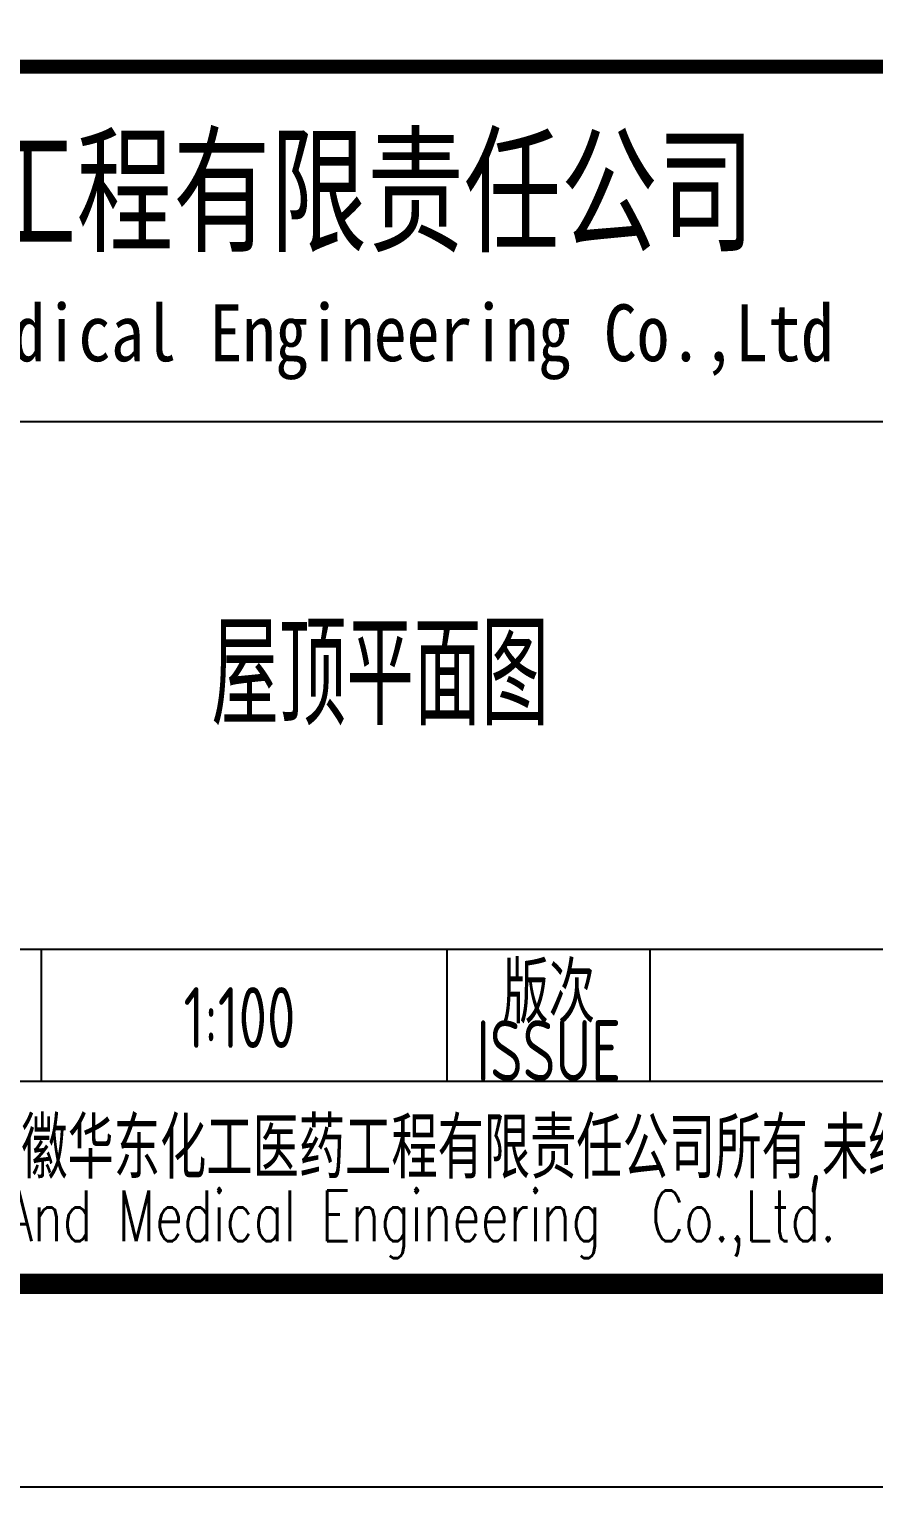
# Model space of a CAD drawing. Extents: x 4267484 to 4395158, y -674551 to -235742.
# Drawn here: x 4372597 to 4376760, y -485691 to -478506 of the extents above; entities that cross this region are included whole.
import ezdxf
from ezdxf.enums import TextEntityAlignment as Align

# ---------------------------------------------------------------- set-up
doc = ezdxf.new("R2010")
doc.units = 0
doc.header["$LTSCALE"] = 1000
doc.header["$MEASUREMENT"] = 0
doc.layers.get('0').update_dxf_attribs({"linetype": 'CONTINUOUS'})
doc.layers.add('PUB_TITLE', color=4, linetype='CONTINUOUS')
doc.styles.add('AHD', font='sceie.shx', dxfattribs={"width": 0.7, "bigfont": 'sceic.shx'})
doc.styles.add('ECEC_TQ', font='txt_l.shx', dxfattribs={"bigfont": 'hztxt_l.shx'})
doc.styles.add('sceie', font='sceie.shx', dxfattribs={"bigfont": 'sceic.shx'})
doc.styles.add('宋体', font='', dxfattribs={"width": 0.7})
doc.styles.get('宋体').set_extended_font_data('SimSun')

msp = doc.modelspace()

# ---------------------------------------------------------------- linework, layer by layer
for p, q in [((4366157.7, -480440.7), (4377157.7, -480440.7)), ((4371657.7, -483040.7), (4384157.7, -483040.7)), ((4372657.7, -483690.7), (4372657.7, -483040.7)), ((4374657.7, -483690.7), (4374657.7, -483040.7)), ((4375657.7, -483690.7), (4375657.7, -483040.7)), ((4366157.7, -483690.7), (4384157.7, -483690.7)), ((4366157.7, -484690.7), (4384157.7, -484690.7))]:
    msp.add_line(p, q)
at = {"const_width": 70}
msp.add_lwpolyline([(4384157.7, -478690.7), (4366157.7, -478690.7)], dxfattribs=at)
at = {"layer": 'PUB_TITLE', "color": 4}
msp.add_lwpolyline([(4301057.7, -485690.7), (4385157.7, -485690.7), (4385157.7, -426290.7), (4301057.7, -426290.7)], close=True, dxfattribs=at)
at = {"layer": 'PUB_TITLE', "color": 4, "const_width": 100}
msp.add_lwpolyline([(4303557.7, -484690.7), (4384157.7, -484690.7), (4384157.7, -427290.7), (4303557.7, -427290.7)], close=True, dxfattribs=at)

# ---------------------------------------------------------------- texts
for s, height, style, width, p in [('安徽华东化工医药工程有限责任公司', 500, '宋体', 0.7, (4372352.6, -479290.7)), ('Anhui Huadong Chemical & Medical Engineering Co.,Ltd', 280, '宋体', 0.85, (4372352.6, -480040.7)), ('屋顶平面图', 500, 'AHD', 0.7, (4374326.6, -481674.8)), ('版次', 300, 'sceie', 0.8, (4375157.7, -483240.7)), ('1:100', 300, 'sceie', 0.8, (4373633.6, -483377.7)), ('ISSUE', 300, 'sceie', 0.8, (4375157.7, -483540.7)), ('本文件专有权属安徽华东化工医药工程有限责任公司所有,未经许可不得复制或转让给第三方', 300, 'sceie', 0.8, (4375328.8, -484039.7)), ('The proprietary right of this document belongs to Anhui Huadong Chemical And Medical Engineering  Co.,Ltd.  and any replication or transfer to the 3rd. side is forbidden without its permission. ', 250, 'ECEC_TQ', 0.72, (4375157.7, -484390.7))]:
    msp.add_text(s, height=height, dxfattribs=dict(style=style, width=width)).set_placement(p, align=Align.MIDDLE)

doc.saveas('drawing.dxf')
